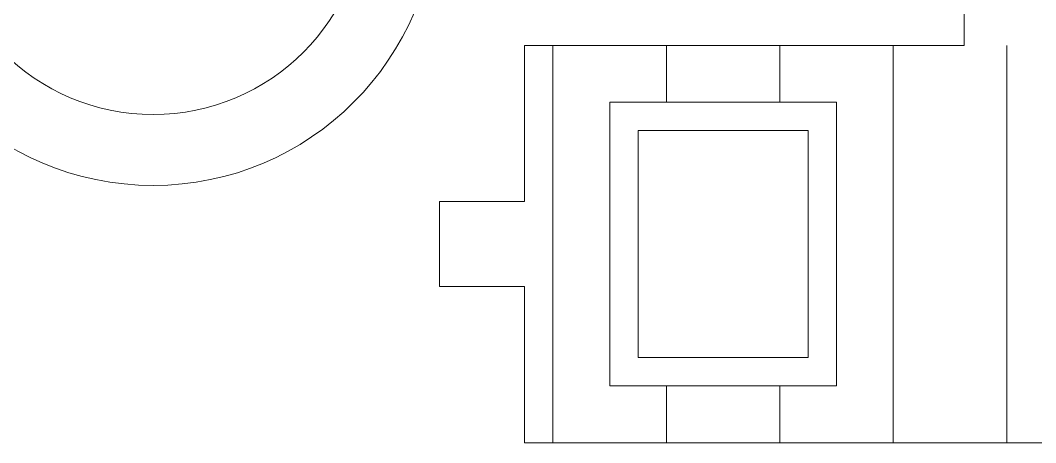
# Model space of a CAD drawing. Header units: millimetres. Extents: x -150 to 142, y -93 to 100.
# Drawn here: x -8.77 to 27.03, y 17.13 to 32.01 of the extents above; entities that cross this region are included whole.
import ezdxf

# ---------------------------------------------------------------- set-up
doc = ezdxf.new("R2010")
doc.units = ezdxf.units.MM
doc.header["$MEASUREMENT"] = 0
doc.layers.add('cut', color=7, linetype='Continuous')
doc.layers.add('cut light', color=7, linetype='Continuous')

msp = doc.modelspace()

# ---------------------------------------------------------------- linework, layer by layer
at = {"layer": 'cut', "lineweight": 0}
msp.add_ellipse((-4.0901, 36.195), major_axis=(0, 10), ratio=1, dxfattribs=at)
for points, knots in [([(24.5105, 34.1305), (24.5105, 34.1305), (27.5105, 34.1305), (27.5105, 34.1305), (27.5105, 34.1305), (27.5105, 34.1305), (27.5105, 31.1305), (27.5105, 31.1305), (27.5105, 31.1305), (27.5105, 31.1305), (43.0105, 31.1305), (43.0105, 31.1305), (43.0105, 31.1305), (43.0105, 31.1305), (43.0105, 25.6306), (43.0105, 25.6306), (43.0105, 25.6306), (43.0105, 25.6306), (46.0105, 25.6306), (46.0105, 25.6306), (46.0105, 25.6306), (46.0105, 25.6306), (46.0105, 22.6306), (46.0105, 22.6306), (46.0105, 22.6306), (46.0105, 22.6306), (43.0105, 22.6306), (43.0105, 22.6306), (43.0105, 22.6306), (43.0105, 22.6306), (43.0105, 17.1305), (43.0105, 17.1305), (43.0105, 17.1305), (43.0105, 17.1305), (9.0105, 17.1305), (9.0105, 17.1305), (9.0105, 17.1305), (9.0105, 17.1305), (9.0105, 22.6306), (9.0105, 22.6306), (9.0105, 22.6306), (9.0105, 22.6306), (6.0105, 22.6306), (6.0105, 22.6306), (6.0105, 22.6306), (6.0105, 22.6306), (6.0105, 25.6306), (6.0105, 25.6306), (6.0105, 25.6306), (6.0105, 25.6306), (9.0105, 25.6306), (9.0105, 25.6306), (9.0105, 25.6306), (9.0105, 25.6306), (9.0105, 31.1305), (9.0105, 31.1305), (9.0105, 31.1305), (9.0105, 31.1305), (24.5105, 31.1305), (24.5105, 31.1305), (24.5105, 31.1305), (24.5105, 31.1305), (24.5105, 34.1305), (24.5105, 34.1305)], [0, 0, 0, 0, 0.0588235, 0.0588235, 0.0588235, 0.0588235, 0.1176471, 0.1176471, 0.1176471, 0.1176471, 0.1764706, 0.1764706, 0.1764706, 0.1764706, 0.2352941, 0.2352941, 0.2352941, 0.2352941, 0.2941176, 0.2941176, 0.2941176, 0.2941176, 0.3529412, 0.3529412, 0.3529412, 0.3529412, 0.4117647, 0.4117647, 0.4117647, 0.4117647, 0.4705882, 0.4705882, 0.4705882, 0.4705882, 0.5294118, 0.5294118, 0.5294118, 0.5294118, 0.5882353, 0.5882353, 0.5882353, 0.5882353, 0.6470588, 0.6470588, 0.6470588, 0.6470588, 0.7058824, 0.7058824, 0.7058824, 0.7058824, 0.7647059, 0.7647059, 0.7647059, 0.7647059, 0.8235294, 0.8235294, 0.8235294, 0.8235294, 0.8823529, 0.8823529, 0.8823529, 0.8823529, 1, 1, 1, 1]), ([(19.0104, 20.1305), (19.0104, 20.1305), (13.0105, 20.1305), (13.0105, 20.1305), (13.0105, 20.1305), (13.0105, 20.1305), (13.0105, 28.1305), (13.0105, 28.1305), (13.0105, 28.1305), (13.0105, 28.1305), (19.0104, 28.1305), (19.0104, 28.1305), (19.0104, 28.1305), (19.0104, 28.1305), (19.0104, 20.1305), (19.0104, 20.1305)], [0, 0, 0, 0, 0.2, 0.2, 0.2, 0.2, 0.4, 0.4, 0.4, 0.4, 0.6, 0.6, 0.6, 0.6, 1, 1, 1, 1])]:
    msp.add_open_spline(points, degree=3, knots=knots, dxfattribs=at)
at = {"layer": 'cut light', "color": 5, "lineweight": 0}
msp.add_ellipse((-4.0901, 36.195), major_axis=(0, 7.5), ratio=1, dxfattribs=at)
for points in [[(10.0105, 17.1305), (10.0105, 17.1305), (10.0105, 31.1305), (10.0105, 31.1305)], [(14.0105, 29.1304), (14.0105, 29.1304), (14.0105, 31.1305), (14.0105, 31.1305)], [(18.0105, 29.1304), (18.0105, 29.1304), (18.0105, 31.1305), (18.0105, 31.1305)], [(22.0105, 17.1305), (22.0105, 17.1305), (22.0105, 31.1305), (22.0105, 31.1305)], [(26.0105, 17.1305), (26.0105, 17.1305), (26.0105, 31.1305), (26.0105, 31.1305)], [(14.0105, 17.1305), (14.0105, 17.1305), (14.0105, 19.1304), (14.0105, 19.1304)], [(18.0105, 17.1305), (18.0105, 17.1305), (18.0105, 19.1304), (18.0105, 19.1304)]]:
    msp.add_open_spline(points, degree=3, dxfattribs=at)
msp.add_open_spline([(20.0105, 19.1304), (20.0105, 19.1304), (19.9248, 19.1304), (19.9248, 19.1304), (19.9248, 19.1304), (19.9248, 19.1304), (18.0105, 19.1304), (18.0105, 19.1304), (18.0105, 19.1304), (18.0105, 19.1304), (17.9248, 19.1304), (17.9248, 19.1304), (17.9248, 19.1304), (17.9248, 19.1304), (16.0105, 19.1304), (16.0105, 19.1304), (16.0105, 19.1304), (16.0105, 19.1304), (15.9248, 19.1304), (15.9248, 19.1304), (15.9248, 19.1304), (15.9248, 19.1304), (14.0105, 19.1304), (14.0105, 19.1304), (14.0105, 19.1304), (14.0105, 19.1304), (13.9248, 19.1304), (13.9248, 19.1304), (13.9248, 19.1304), (13.9248, 19.1304), (12.0105, 19.1304), (12.0105, 19.1304), (12.0105, 19.1304), (12.0105, 19.1304), (12.0104, 19.1304), (12.0104, 19.1304), (12.0104, 19.1304), (12.0104, 19.1304), (12.0104, 29.1304), (12.0104, 29.1304), (12.0104, 29.1304), (12.0104, 29.1304), (12.0105, 29.1304), (12.0105, 29.1304), (12.0105, 29.1304), (12.0105, 29.1304), (13.9962, 29.1304), (13.9962, 29.1304), (13.9962, 29.1304), (13.9962, 29.1304), (14.0105, 29.1304), (14.0105, 29.1304), (14.0105, 29.1304), (14.0105, 29.1304), (15.9962, 29.1304), (15.9962, 29.1304), (15.9962, 29.1304), (15.9962, 29.1304), (16.0105, 29.1304), (16.0105, 29.1304), (16.0105, 29.1304), (16.0105, 29.1304), (17.9962, 29.1304), (17.9962, 29.1304), (17.9962, 29.1304), (17.9962, 29.1304), (18.0105, 29.1304), (18.0105, 29.1304), (18.0105, 29.1304), (18.0105, 29.1304), (19.9962, 29.1304), (19.9962, 29.1304), (19.9962, 29.1304), (19.9962, 29.1304), (20.0105, 29.1304), (20.0105, 29.1304), (20.0105, 29.1304), (20.0105, 29.1304), (20.0105, 19.1304), (20.0105, 19.1304)], degree=3, knots=[0, 0, 0, 0, 0.047619, 0.047619, 0.047619, 0.047619, 0.0952381, 0.0952381, 0.0952381, 0.0952381, 0.1428571, 0.1428571, 0.1428571, 0.1428571, 0.1904762, 0.1904762, 0.1904762, 0.1904762, 0.2380952, 0.2380952, 0.2380952, 0.2380952, 0.2857143, 0.2857143, 0.2857143, 0.2857143, 0.3333333, 0.3333333, 0.3333333, 0.3333333, 0.3809524, 0.3809524, 0.3809524, 0.3809524, 0.4285714, 0.4285714, 0.4285714, 0.4285714, 0.4761905, 0.4761905, 0.4761905, 0.4761905, 0.5238095, 0.5238095, 0.5238095, 0.5238095, 0.5714286, 0.5714286, 0.5714286, 0.5714286, 0.6190476, 0.6190476, 0.6190476, 0.6190476, 0.6666667, 0.6666667, 0.6666667, 0.6666667, 0.7142857, 0.7142857, 0.7142857, 0.7142857, 0.7619048, 0.7619048, 0.7619048, 0.7619048, 0.8095238, 0.8095238, 0.8095238, 0.8095238, 0.8571429, 0.8571429, 0.8571429, 0.8571429, 0.9047619, 0.9047619, 0.9047619, 0.9047619, 1, 1, 1, 1], dxfattribs=at)

doc.saveas('drawing.dxf')
